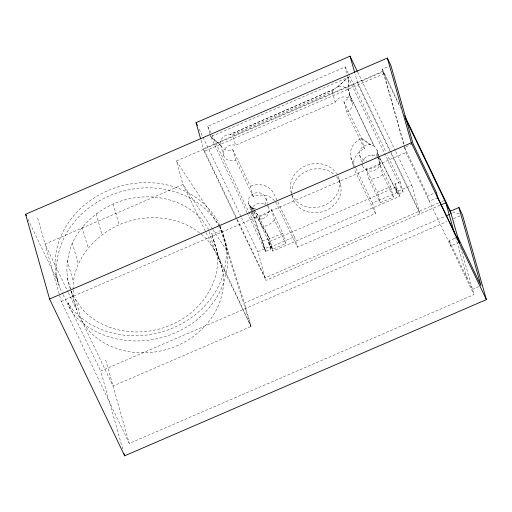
<?xml version="1.0" encoding="UTF-8"?>
<svg xmlns="http://www.w3.org/2000/svg" width="512" height="512" viewBox="0 0 512 512"><rect width="100%" height="100%" fill="white"/><g stroke="black" fill="none" stroke-linecap="round" stroke-linejoin="round"><path stroke-width="0.38" stroke-dasharray="2.56 1.92" d="M274.573 200.717A18.061 15.84 -15.8 0 0 253.318 196.781L235.731 160.045A9.03 7.923 -15.8 0 1 223.354 153.286L223.36 153.011A9.03 7.923 -15.8 0 1 235.584 145.242M209.862 133.728L207.75 126.278L345.216 66.918L348.166 77.35L348.563 90.566A9.03 7.923 -15.8 0 1 349.402 94.291L374.387 146.438A9.03 7.923 -15.8 0 1 375.155 157.466M70.406 289.03C64.608 274.106 66.63 257.581 72.32 242.944C80.864 225.472 95.629 212.07 113.171 203.93A76.192 66.829 -15.8 0 1 202.022 219.654L208.666 229.504M73.139 289.12C72.499 260.589 94.118 236.096 119.078 224.794A76.192 66.829 -15.8 0 1 199.853 233.043M348.563 90.566L348.282 90.093A9.03 7.923 -15.8 0 0 334.163 89.171L333.536 89.824A9.03 7.923 -15.8 0 0 332.243 91.795L232.634 134.81A9.03 7.923 -15.8 0 0 225.523 135.456L225.248 135.597A9.03 7.923 -15.8 0 0 220.742 145.165L220.832 145.427A9.03 7.923 -15.8 0 0 232.781 149.613L250.368 186.349L253.318 196.781M333.946 89.382L230.067 134.438L334.163 89.171M337.722 87.021L348.166 77.35L403.072 192.032L397.907 194.266L379.75 157.613M336.992 87.309L348.166 77.35L348.493 90.451M246.963 212.448L210.701 136.71L348.166 77.35M403.635 144.307L382.362 69.126L390.176 65.754M205.312 231.027L183.027 184.474L176.384 161.005L383.098 71.738L400.602 108.294M236.608 219.123L204.166 151.366L384.038 73.696M353.542 166.323A18.061 15.84 -15.8 0 1 364.429 148.8L346.842 112.064A9.03 7.923 -15.8 0 0 351.232 100.525L350.912 100.07A9.03 7.923 -15.8 0 0 342.656 96.979A9.03 7.923 -15.8 0 0 335.194 102.227L235.584 145.242L232.634 134.81M37.67 217.978L61.28 301.427L129.267 443.443L473.965 294.592L405.978 152.576L404.499 147.36L412.32 143.987M221.197 230.266L211.891 234.278L209.875 231.296M61.28 301.427L405.978 152.576M267.827 238.733L270.778 249.165L265.606 251.398L262.656 240.966L267.827 238.733L271.258 245.901L272.73 251.117L399.859 196.218L398.387 191.002L394.957 183.834L400.122 181.606L387.347 154.918M272.538 249.299L269.587 238.867L282.765 233.178L271.443 209.53A18.061 15.84 -15.8 0 1 258.874 216.493L261.83 226.925L272.538 249.299L285.715 243.61L282.765 233.178M390.515 186.643L393.466 197.075L380.288 202.765L377.338 192.339L390.515 186.643L379.802 164.269L377.811 157.05M270.778 249.165L268.442 242.157L395.571 187.258L399.859 196.218M440.058 205.197L265.939 280.39L257.818 251.706L271.258 245.901M398.387 191.002L411.821 185.203L395.603 151.322M269.92 247.373L294.464 236.774L273.766 193.542A18.061 15.84 -15.8 0 0 250.368 186.349M275.763 202.278A18.061 15.84 -15.8 0 1 276.723 203.974L297.421 247.206L375.45 213.504L372.499 203.078L397.05 192.474L395.571 187.258M437.773 197.504L429.248 201.184L427.77 195.968L436.301 192.288M438.598 202.899L265.197 277.786L236.557 217.958M441.478 201.664L445.069 200.109M75.584 299.315L81.491 320.179L113.037 386.067L251.014 326.483L244.371 303.014L445.222 216.282M122.707 448.947L100.666 371.066L447.008 221.504M453.613 218.65L460.218 215.802M459.219 242.304L450.694 245.984L449.216 240.768L455.616 238.01M478.886 286.611L472.486 289.376L449.216 240.768M267.558 206.131A9.03 7.923 -15.8 0 1 261.824 218.867L260.89 219.034A9.03 7.923 -15.8 0 1 251.386 213.12M261.824 218.867L260.89 219.034M362.438 162.502A9.03 7.923 -15.8 0 1 371.68 155.13L372.608 155.149A9.03 7.923 -15.8 0 1 376.986 156.614M371.68 155.13L372.608 155.149M374.387 146.438L374.15 146.266A9.03 7.923 -15.8 0 0 370.726 144.858L361.478 138.368L343.891 101.632A9.03 7.923 -15.8 0 0 349.382 94.573M370.726 144.858L370.426 144.806A9.03 7.923 -15.8 0 0 359.584 151.584A9.03 7.923 -15.8 0 0 366.714 160.659M452.614 211.834L459.398 213.92M264.614 204.749A9.03 7.923 -15.8 0 0 262.88 194.138A9.03 7.923 -15.8 0 0 250.771 195.552A9.03 7.923 -15.8 0 0 250.534 206.394L250.746 206.586A9.03 7.923 -15.8 0 0 251.667 207.283L251.91 207.437A9.024 7.91 -15.8 0 0 252.294 207.654L252.691 207.846A9.03 7.923 -15.8 0 0 255.61 208.64M252.429 207.718L253.574 209.082M252.294 207.654L253.459 209.03M251.661 207.283L269.587 238.867L258.874 216.493L254.016 209.702M355.597 167.77L351.802 159.846A18.061 15.84 -15.8 0 1 361.478 138.368L370.579 144.826M210.067 134.477L210.701 136.71L220.832 145.427M210.701 136.71L220.787 145.299M250.534 206.394L251.981 210.317M350.912 100.07L351.232 100.525M253.914 209.651L258.874 216.493M219.379 226.746A86.349 75.738 -15.8 0 1 186.899 326.771A86.349 75.738 -15.8 0 1 74.246 315.13L69.498 308.09L68.019 302.874L72.768 309.914A86.349 75.738 -15.8 0 0 182.733 323.136A86.349 75.738 -15.8 0 0 220.384 226.477M176.384 161.005L219.136 225.658M219.578 226.323L220.454 227.654L244.371 303.014M212.557 229.133L183.027 184.474L45.05 244.058L68.019 292.045M212.998 229.798L227.098 251.13L251.014 326.483L205.658 231.744M250.042 205.882L253.299 211.379M253.702 212.064L269.587 238.867M379.386 157.03L377.28 152.634L379.398 156.902M379.738 157.734L397.05 192.474M382.362 69.126L399.52 104.966M404.499 147.36L427.77 195.968M357.645 72.038L395.258 150.605M357.434 82.259L390.214 150.733M390.56 151.456L419.2 211.277M345.216 66.918L349.018 74.848M349.357 75.571L385.965 152.032M377.837 156.954L382.758 174.701L393.466 197.075M379.802 164.269A18.061 15.84 -15.8 0 1 366.016 168.691L377.338 192.339M366.016 168.691L368.966 179.117L380.288 202.765M355.942 168.493L372.499 203.078M375.45 213.504L354.758 170.272A18.061 15.84 -15.8 0 1 354.221 168.998M271.443 209.53L274.394 219.962L285.715 243.61M268.442 242.157L272.73 251.117M207.75 126.278L211.552 134.214M211.898 134.938L262.656 240.966M247.309 213.171L265.606 251.398L252.23 211.066M199.155 129.171L241.254 217.107M241.6 217.83L257.818 251.706M236.211 217.235L203.43 148.762L383.296 71.085L405.44 149.318M236.954 219.846L265.939 280.39M68.365 292.762L76.595 309.946L70.899 289.83M28.006 219.296L58.246 282.458L59.725 287.674L62.758 294.01M68.019 302.874L100.666 371.066M63.091 294.714L69.498 308.09M349.402 94.291L374.15 146.266M251.014 326.483L217.798 255.142L207.923 240.518A76.192 66.829 -15.8 0 0 200.48 233.536M249.6 205.331L251.437 210.618M251.699 211.373L265.606 251.398M222.912 271.821L211.891 234.278L222.912 271.821A76.192 66.829 -15.8 0 1 176.986 345.754A76.192 66.829 -15.8 0 1 88.134 330.022L78.266 315.398L70.618 289.779M67.245 277.856L70.688 289.088M71.315 291.13L72.358 294.534L82.234 309.165A76.192 66.829 -15.8 0 0 171.085 324.89A76.192 66.829 -15.8 0 0 217.011 250.963M219.718 225.05A86.349 75.738 -15.8 0 0 118.438 186.778A86.349 75.738 -15.8 0 0 55.782 274.432L58.246 282.458M55.782 274.432L59.725 287.674M460.595 247.36L473.965 294.592M455.533 237.094L467.206 278.342M411.821 185.203L419.942 213.888L358.17 84.864L355.046 73.818M400.122 181.606L403.072 192.032M394.957 183.834L397.907 194.266M377.005 150.163L378.522 155.514M378.733 156.256L379.994 160.73M349.139 91.968L352.09 102.4M361.478 138.368L364.429 148.8M359.635 155.11L362.624 165.67M343.891 101.632L346.842 112.064M350.931 157.51L353.542 166.72M332.243 91.795L335.194 102.227M338.816 178.573L340.397 184.16M291.578 194.029L292.634 197.754M294.464 236.774L297.421 247.206M265.901 198.144L267.411 203.494M267.622 204.237L268.89 208.71M248.531 203.091L251.52 213.651M232.781 149.613L235.731 160.045M220.659 144.902L223.616 155.334M201.043 140.32L204.166 151.366M225.517 243.955L226.995 249.165M220.09 226.355L227.098 251.13M213.568 239.731L219.469 260.595M209.299 231.738L214.573 250.362M113.171 203.93L119.078 224.794M96.102 213.786L102.003 234.65M82.17 227.098L88.07 247.955M105.658 359.994L129.267 443.443M72.32 242.944L78.227 263.808M67.232 260.262L73.133 281.12M377.606 156.333L377.05 154.029L377.638 156.224M73.139 289.92L73.146 298.72M57.261 279.648A86.349 75.738 -15.8 0 1 117.338 192.806A86.349 75.738 -15.8 0 1 218.989 226.048M274.394 219.962A18.061 15.84 -15.8 0 1 261.83 226.925M382.758 174.701A18.061 15.84 -15.8 0 1 368.966 179.117M337.888 176.083A24.832 21.779 -15.8 0 1 324.422 205.267A24.832 21.779 -15.8 0 1 292.416 195.718M291.386 193.261A24.832 21.779 -15.8 0 1 305.549 165.843A24.832 21.779 -15.8 0 1 336.614 173.728M336.499 176.768A24.832 21.779 -15.8 0 1 325.901 210.483A24.832 21.779 -15.8 0 1 292.186 195.904M291.866 193.254A24.832 21.779 -15.8 0 1 307.027 171.059A24.832 21.779 -15.8 0 1 334.605 174.803M378.579 158.042A9.03 7.923 -15.8 0 1 374.797 170.272A9.03 7.923 -15.8 0 1 362.49 165.133M251.309 210.624A9.03 7.923 -15.8 0 1 256.755 203.949A9.03 7.923 -15.8 0 1 265.632 204.435"/><path stroke-width="0.77" d="M200.608 138.79L196.051 122.682L350.054 56.179L357.299 71.315M459.59 243.603L450.349 211.142L458.899 207.526L462.419 214.848L486.4 299.603L124.653 455.821L49.581 299.021L25.6 214.266L387.347 58.054L390.886 65.446L413.03 143.68L436.301 192.288L438.144 198.803M49.581 299.021L411.334 142.803L387.347 58.054M440.774 204.89L445.805 202.72L454.669 234.035M445.958 215.962L449.619 214.381M456.326 237.702L457.747 237.088L481.018 285.69L458.899 207.526M404.691 115.776L450.349 211.142M405.779 119.104L451.085 213.747M437.773 197.504L459.219 242.304M411.334 142.803L486.4 299.603M196.051 122.682L197.434 125.568M25.6 214.266L26.285 215.706M350.054 56.179L354.611 72.288M124 453.53L124.653 455.821"/></g></svg>
